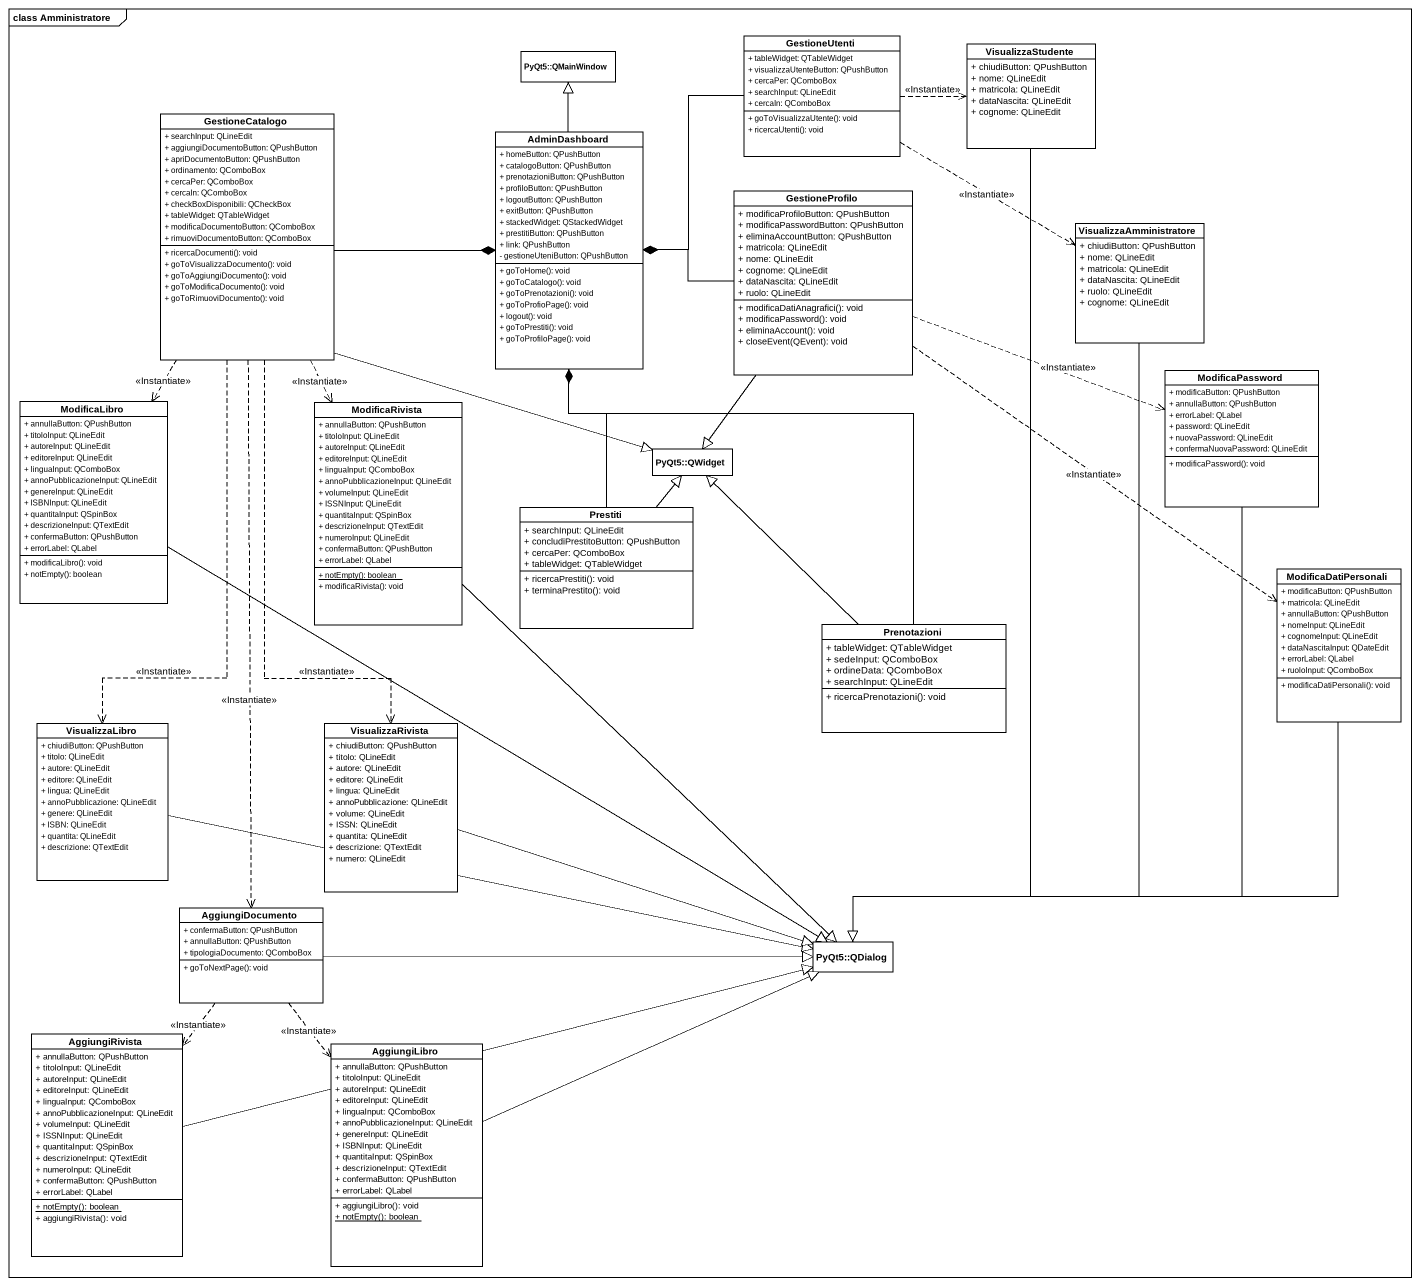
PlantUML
@startuml
mainframe class Amministratore
hide circle
hide empty members
skinparam classAttributeIconSize 0
class "PyQt5::QMainWindow" as PyQt5_QMainWindow
class GestioneUtenti {
  + tableWidget: QTableWidget
  + visualizzaUtenteButton: QPushButton
  + cercaPer: QComboBox
  + searchInput: QLineEdit
  + cercaIn: QComboBox
  + goToVisualizzaUtente(): void
  + ricercaUtenti(): void
}
class VisualizzaStudente {
  + chiudiButton: QPushButton
  + nome: QLineEdit
  + matricola: QLineEdit
  + dataNascita: QLineEdit
  + cognome: QLineEdit
}
class GestioneCatalogo {
  + searchInput: QLineEdit
  + aggiungiDocumentoButton: QPushButton
  + apriDocumentoButton: QPushButton
  + ordinamento: QComboBox
  + cercaPer: QComboBox
  + cercaIn: QComboBox
  + checkBoxDisponibili: QCheckBox
  + tableWidget: QTableWidget
  + modificaDocumentoButton: QComboBox
  + rimuoviDocumentoButton: QComboBox
  + ricercaDocumenti(): void
  + goToVisualizzaDocumento(): void
  + goToAggiungiDocumento(): void
  + goToModificaDocumento(): void
  + goToRimuoviDocumento(): void
}
class AdminDashboard {
  + homeButton: QPushButton
  + catalogoButton: QPushButton
  + prenotazioniButton: QPushButton
  + profiloButton: QPushButton
  + logoutButton: QPushButton
  + exitButton: QPushButton
  + stackedWidget: QStackedWidget
  + prestitiButton: QPushButton
  + link: QPushButton
  - gestioneUteniButton: QPushButton
  + goToHome(): void
  + goToCatalogo(): void
  + goToPrenotazioni(): void
  + goToProfioPage(): void
  + logout(): void
  + goToPrestiti(): void
  + goToProfiloPage(): void
}
class GestioneProfilo {
  + modificaProfiloButton: QPushButton
  + modificaPasswordButton: QPushButton
  + eliminaAccountButton: QPushButton
  + matricola: QLineEdit
  + nome: QLineEdit
  + cognome: QLineEdit
  + dataNascita: QLineEdit
  + ruolo: QLineEdit
  + modificaDatiAnagrafici(): void
  + modificaPassword(): void
  + eliminaAccount(): void
  + closeEvent(QEvent): void
}
class VisualizzaAmministratore {
  + chiudiButton: QPushButton
  + nome: QLineEdit
  + matricola: QLineEdit
  + dataNascita: QLineEdit
  + ruolo: QLineEdit
  + cognome: QLineEdit
}
class ModificaPassword {
  + modificaButton: QPushButton
  + annullaButton: QPushButton
  + errorLabel: QLabel
  + password: QLineEdit
  + nuovaPassword: QLineEdit
  + confermaNuovaPassword: QLineEdit
  + modificaPassword(): void
}
class ModificaLibro {
  + annullaButton: QPushButton
  + titoloInput: QLineEdit
  + autoreInput: QLineEdit
  + editoreInput: QLineEdit
  + linguaInput: QComboBox
  + annoPubblicazioneInput: QLineEdit
  + genereInput: QLineEdit
  + ISBNInput: QLineEdit
  + quantitaInput: QSpinBox
  + descrizioneInput: QTextEdit
  + confermaButton: QPushButton
  + errorLabel: QLabel
  + modificaLibro(): void
  + notEmpty(): boolean
}
class ModificaRivista {
  + annullaButton: QPushButton
  + titoloInput: QLineEdit
  + autoreInput: QLineEdit
  + editoreInput: QLineEdit
  + linguaInput: QComboBox
  + annoPubblicazioneInput: QLineEdit
  + volumeInput: QLineEdit
  + ISSNInput: QLineEdit
  + quantitaInput: QSpinBox
  + descrizioneInput: QTextEdit
  + numeroInput: QLineEdit
  + confermaButton: QPushButton
  + errorLabel: QLabel
  {static} + notEmpty(): boolean
  + modificaRivista(): void
}
class "PyQt5::QWidget" as PyQt5_QWidget
class Prestiti {
  + searchInput: QLineEdit
  + concludiPrestitoButton: QPushButton
  + cercaPer: QComboBox
  + tableWidget: QTableWidget
  + ricercaPrestiti(): void
  + terminaPrestito(): void
}
class ModificaDatiPersonali {
  + modificaButton: QPushButton
  + matricola: QLineEdit
  + annullaButton: QPushButton
  + nomeInput: QLineEdit
  + cognomeInput: QLineEdit
  + dataNascitaInput: QDateEdit
  + errorLabel: QLabel
  + ruoloInput: QComboBox
  + modificaDatiPersonali(): void
}
class Prenotazioni {
  + tableWidget: QTableWidget
  + sedeInput: QComboBox
  + ordineData: QComboBox
  + searchInput: QLineEdit
  + ricercaPrenotazioni(): void
}
class VisualizzaLibro {
  + chiudiButton: QPushButton
  + titolo: QLineEdit
  + autore: QLineEdit
  + editore: QLineEdit
  + lingua: QLineEdit
  + annoPubblicazione: QLineEdit
  + genere: QLineEdit
  + ISBN: QLineEdit
  + quantita: QLineEdit
  + descrizione: QTextEdit
}
class VisualizzaRivista {
  + chiudiButton: QPushButton
  + titolo: QLineEdit
  + autore: QLineEdit
  + editore: QLineEdit
  + lingua: QLineEdit
  + annoPubblicazione: QLineEdit
  + volume: QLineEdit
  + ISSN: QLineEdit
  + quantita: QLineEdit
  + descrizione: QTextEdit
  + numero: QLineEdit
}
class AggiungiDocumento {
  + confermaButton: QPushButton
  + annullaButton: QPushButton
  + tipologiaDocumento: QComboBox
  + goToNextPage(): void
}
class "PyQt5::QDialog" as PyQt5_QDialog
class AggiungiRivista {
  + annullaButton: QPushButton
  + titoloInput: QLineEdit
  + autoreInput: QLineEdit
  + editoreInput: QLineEdit
  + linguaInput: QComboBox
  + annoPubblicazioneInput: QLineEdit
  + volumeInput: QLineEdit
  + ISSNInput: QLineEdit
  + quantitaInput: QSpinBox
  + descrizioneInput: QTextEdit
  + numeroInput: QLineEdit
  + confermaButton: QPushButton
  + errorLabel: QLabel
  {static} + notEmpty(): boolean
  + aggiungiRivista(): void
}
class AggiungiLibro {
  + annullaButton: QPushButton
  + titoloInput: QLineEdit
  + autoreInput: QLineEdit
  + editoreInput: QLineEdit
  + linguaInput: QComboBox
  + annoPubblicazioneInput: QLineEdit
  + genereInput: QLineEdit
  + ISBNInput: QLineEdit
  + quantitaInput: QSpinBox
  + descrizioneInput: QTextEdit
  + confermaButton: QPushButton
  + errorLabel: QLabel
  + aggiungiLibro(): void
  {static} + notEmpty(): boolean
}
GestioneUtenti .right.> VisualizzaStudente : <<Instantiate>>
GestioneUtenti --* AdminDashboard
GestioneUtenti .right.> VisualizzaAmministratore : <<Instantiate>>
VisualizzaStudente --|> PyQt5_QDialog
GestioneCatalogo -right-* AdminDashboard
GestioneCatalogo ..> ModificaLibro : <<Instantiate>>
GestioneCatalogo ..> ModificaRivista : <<Instantiate>>
GestioneCatalogo -right-|> PyQt5_QWidget
GestioneCatalogo ..> VisualizzaLibro : <<Instantiate>>
GestioneCatalogo ..> VisualizzaRivista : <<Instantiate>>
GestioneCatalogo ..> AggiungiDocumento : <<Instantiate>>
AdminDashboard -up-|> PyQt5_QMainWindow
GestioneProfilo -left-* AdminDashboard
GestioneProfilo .right.> ModificaPassword : <<Instantiate>>
GestioneProfilo --|> PyQt5_QWidget
GestioneProfilo ..> ModificaDatiPersonali : <<Instantiate>>
VisualizzaAmministratore --|> PyQt5_QDialog
ModificaPassword --|> PyQt5_QDialog
ModificaLibro -right-|> PyQt5_QDialog
ModificaRivista --|> PyQt5_QDialog
Prestiti -up-* AdminDashboard
Prestiti -up-|> PyQt5_QWidget
ModificaDatiPersonali --|> PyQt5_QDialog
Prenotazioni -up-* AdminDashboard
Prenotazioni -up-|> PyQt5_QWidget
VisualizzaLibro -right-|> PyQt5_QDialog
VisualizzaRivista -right-|> PyQt5_QDialog
AggiungiDocumento -right-|> PyQt5_QDialog
AggiungiDocumento ..> AggiungiRivista : <<Instantiate>>
AggiungiDocumento ..> AggiungiLibro : <<Instantiate>>
AggiungiRivista -right-|> PyQt5_QDialog
AggiungiLibro -right-|> PyQt5_QDialog
@enduml
